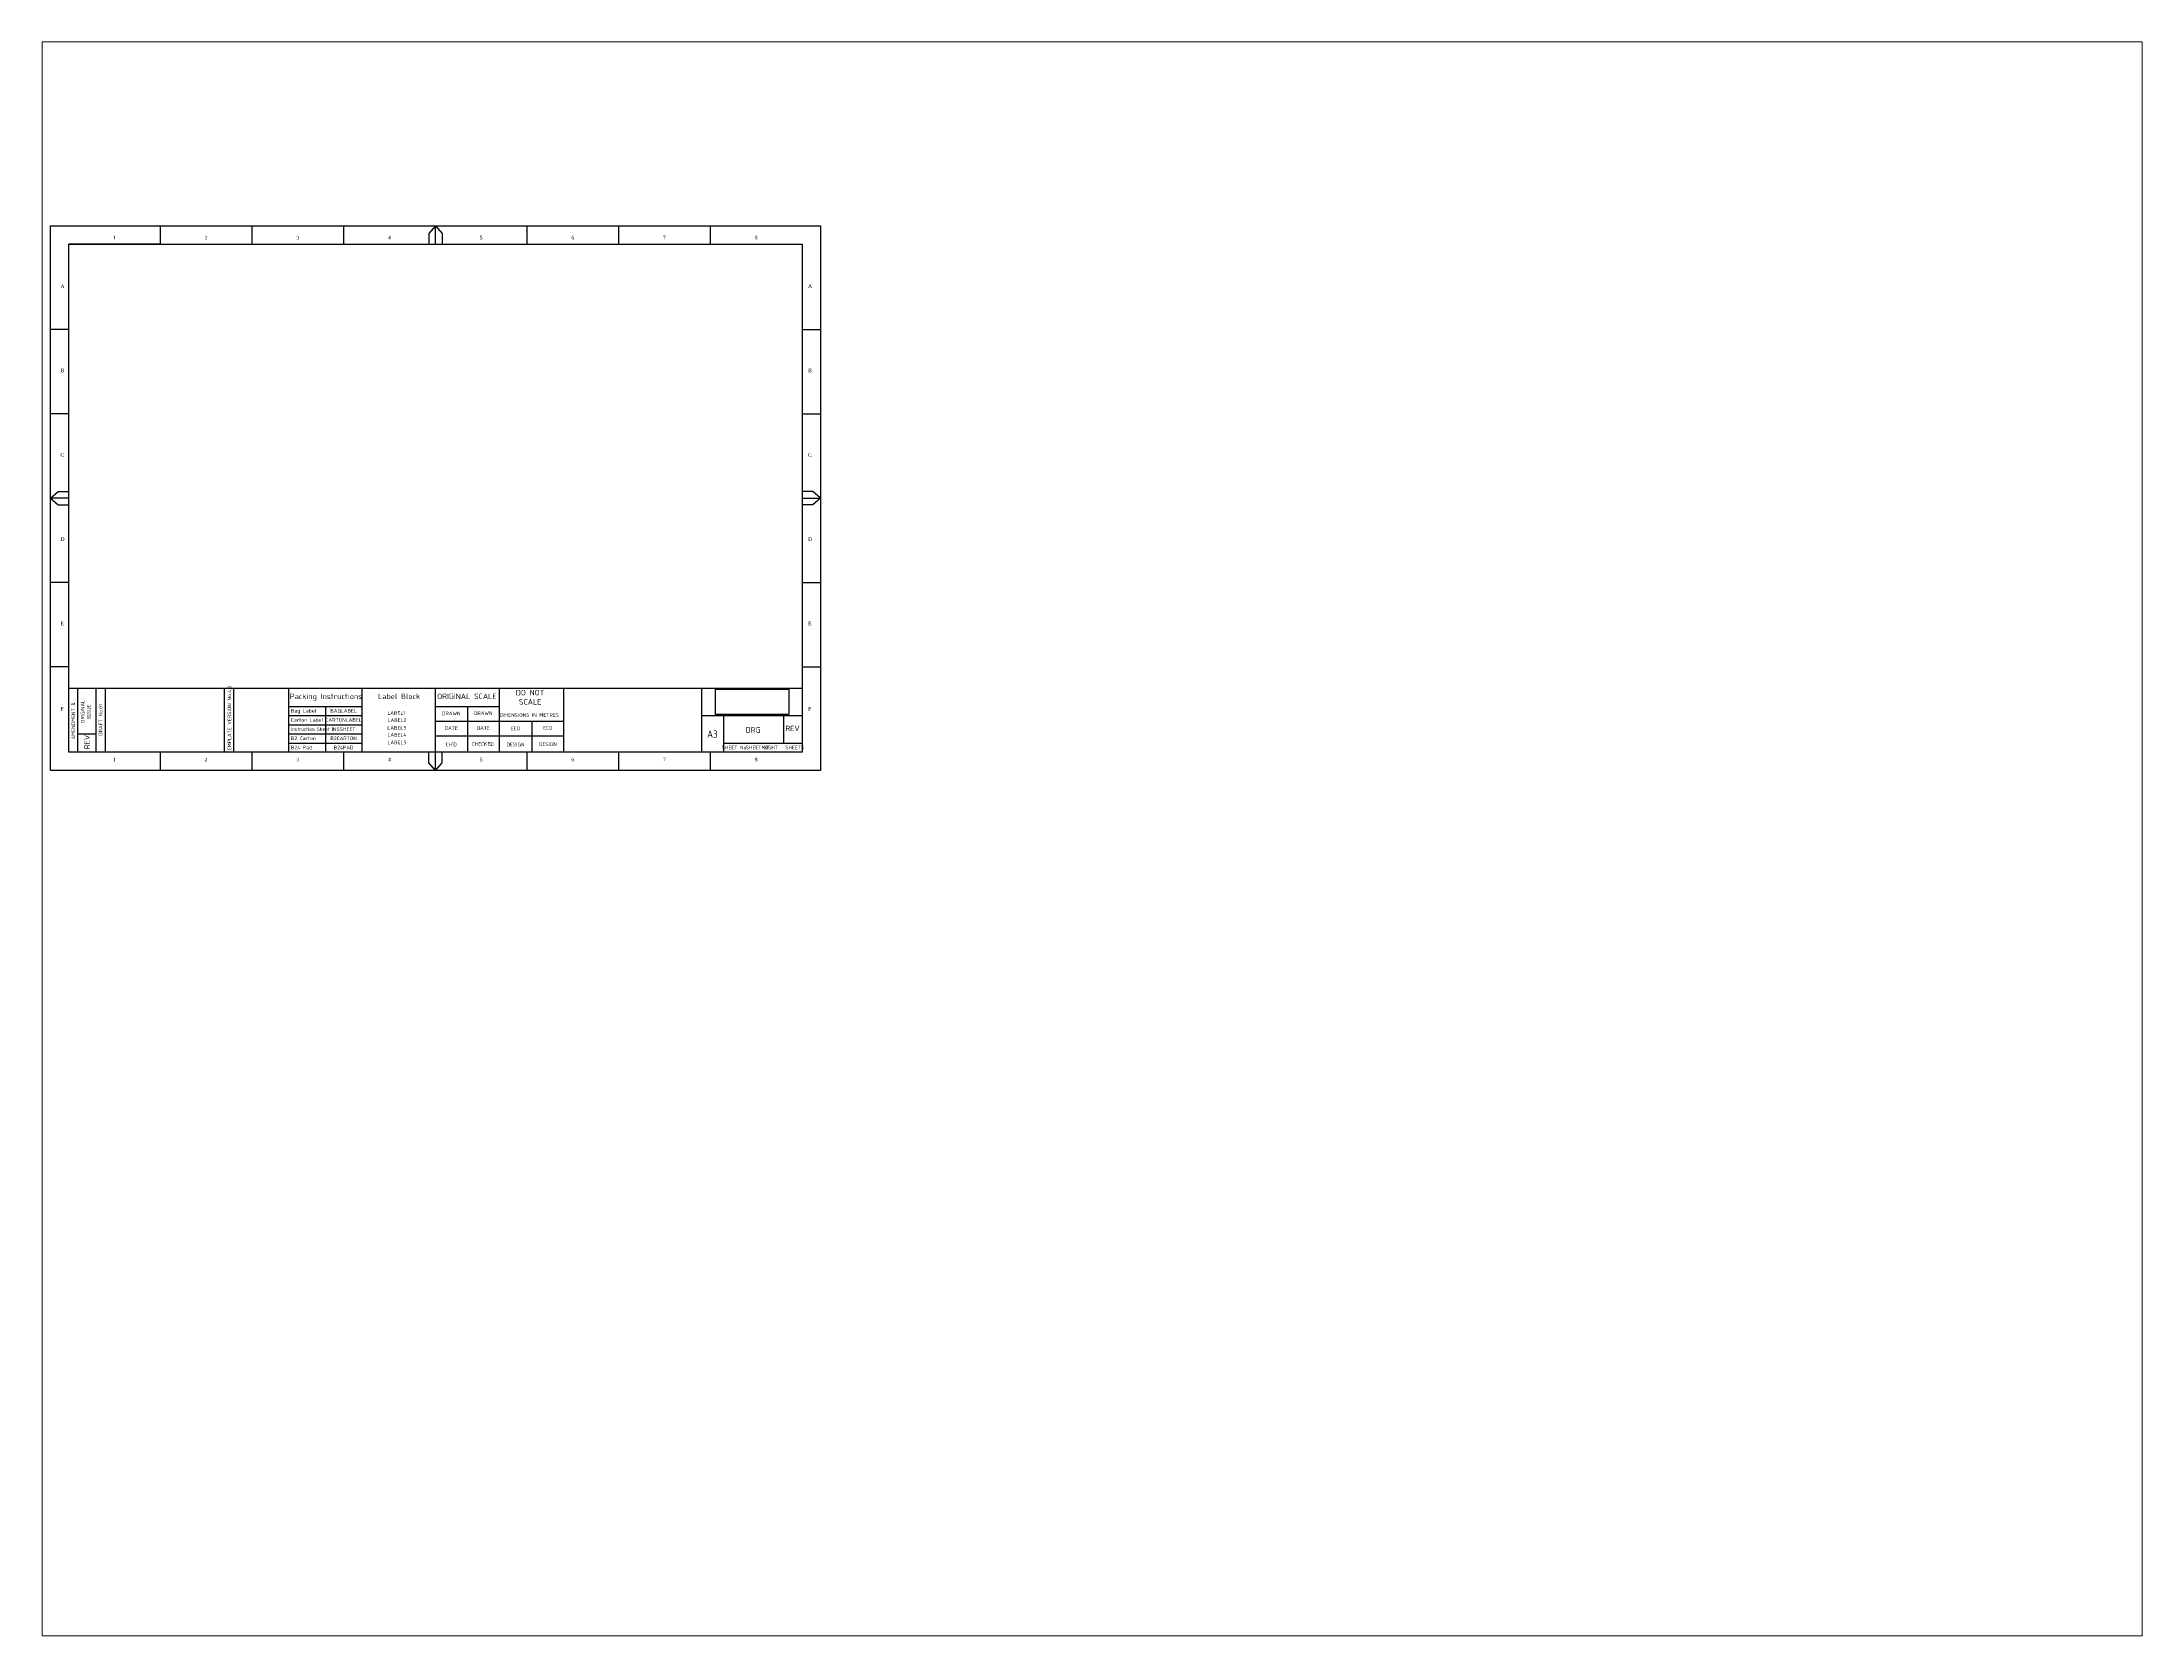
# Paper-space layout 'Layout1' of a CAD drawing. Extents: x 26 to 235, y 20 to 179.
# The model-space entities are those that its viewports show. They can reach past a viewport. Long polylines and large blocks are cut down to what shows.
import ezdxf
from ezdxf.enums import TextEntityAlignment as Align

# ---------------------------------------------------------------- set-up
doc = ezdxf.new("R2010")
doc.units = 0
doc.header["$XCLIPFRAME"] = 2
for name, color, linetype in [('BORDER', 7, 'CONTINUOUS'), ('PAGE_2', 7, 'CONTINUOUS'), ('TITLE_1', 7, 'CONTINUOUS')]:
    doc.layers.add(name, color=color, linetype=linetype)
doc.styles.get("Standard").update_dxf_attribs({"font": 'isocp.shx'})
doc.styles.add('TIMES', font='times.ttf')
picture_1 = doc.add_image_def('image1.jpg', size_in_pixel=(4167, 4167))

msp = doc.modelspace()

# ---------------------------------------------------------------- linework, layer by layer
at = {"layer": 'BORDER'}
for p, q in [((-905.7, 2.3), (-905.7, 299.3)), ((-905.7, 299.3), (-485.7, 299.3)), ((-485.7, 299.3), (-485.7, 2.3)), ((-895.7, 12.3), (-895.7, 289.3)), ((-895.7, 289.3), (-495.7, 289.3)), ((-495.7, 289.3), (-495.7, 12.3)), ((-890.7, 12.3), (-890.7, 47.3)), ((-880.7, 12.3), (-880.7, 47.3)), ((-875.7, 12.3), (-875.7, 47.3)), ((-810.7, 12.3), (-810.7, 47.3)), ((-805.7, 12.3), (-805.7, 47.3)), ((-775.7, 12.3), (-775.7, 47.3)), ((-735.7, 12.3), (-735.7, 47.3)), ((-695.7, 12.3), (-695.7, 47.3)), ((-660.7, 12.3), (-660.7, 47.3)), ((-625.7, 12.3), (-625.7, 47.3)), ((-550.7, 47.3), (-550.7, 12.3)), ((-538.7, 32.3), (-538.7, 12.3)), ((-495.7, 12.3), (-895.7, 12.3)), ((-485.7, 2.3), (-905.7, 2.3))]:
    msp.add_line(p, q, dxfattribs=at)
at = {"layer": 'PAGE_2'}
for p, q in [((-845.7, 289.3), (-845.7, 299.3)), ((-795.7, 289.3), (-795.7, 299.3)), ((-745.7, 289.3), (-745.7, 299.3)), ((-695.7, 299.3), (-699.4, 295.1)), ((-695.7, 289.3), (-695.7, 299.3)), ((-695.7, 299.3), (-692.1, 295.1)), ((-645.7, 289.3), (-645.7, 299.3)), ((-595.7, 289.3), (-595.7, 299.3)), ((-545.7, 289.3), (-545.7, 299.3)), ((-845.7, 289.3), (-895.7, 289.3)), ((-699.4, 295.1), (-699.4, 289.3)), ((-692.1, 295.1), (-692.1, 289.3)), ((-895.7, 242.8), (-905.7, 242.8)), ((-495.7, 242.8), (-485.7, 242.8)), ((-895.7, 196.8), (-905.7, 196.8)), ((-495.7, 196.8), (-485.7, 196.8)), ((-905.7, 150.8), (-901.5, 154.5)), ((-895.7, 150.8), (-905.7, 150.8)), ((-905.7, 150.8), (-901.5, 147.2)), ((-901.5, 154.5), (-895.7, 154.5)), ((-490, 154.5), (-495.7, 154.5)), ((-495.7, 150.8), (-485.7, 150.8)), ((-485.7, 150.8), (-490, 154.5)), ((-485.7, 150.8), (-490, 147.2)), ((-901.5, 147.2), (-895.7, 147.2)), ((-490, 147.2), (-495.7, 147.2)), ((-895.7, 104.8), (-905.7, 104.8)), ((-495.7, 104.8), (-485.7, 104.8)), ((-895.7, 58.8), (-905.7, 58.8)), ((-495.7, 58.8), (-485.7, 58.8)), ((-895.7, 47.3), (-495.7, 47.3)), ((-775.7, 37.3), (-735.7, 37.3)), ((-755.7, 37.3), (-755.7, 12.3)), ((-695.7, 37.3), (-660.7, 37.3)), ((-678.2, 37.3), (-678.2, 12.3)), ((-775.7, 32.3), (-735.7, 32.3)), ((-775.7, 27.3), (-735.7, 27.3)), ((-695.7, 29.3), (-625.7, 29.3)), ((-643.2, 29.3), (-643.2, 12.3)), ((-550.7, 32.3), (-495.7, 32.3)), ((-505.7, 17.3), (-505.7, 32.3)), ((-890.7, 22.3), (-880.7, 22.3)), ((-845.7, 2.3), (-845.7, 12.3)), ((-795.7, 2.3), (-795.7, 12.3)), ((-775.7, 22.3), (-735.7, 22.3)), ((-775.7, 17.3), (-735.7, 17.3)), ((-745.7, 2.3), (-745.7, 12.3)), ((-699.4, 6.6), (-699.4, 12.3)), ((-695.7, 21.3), (-625.7, 21.3)), ((-695.7, 2.3), (-695.7, 12.3)), ((-692.1, 6.6), (-692.1, 12.3)), ((-645.7, 2.3), (-645.7, 12.3)), ((-595.7, 2.3), (-595.7, 12.3)), ((-545.7, 2.3), (-545.7, 12.3)), ((-538.7, 17.3), (-495.7, 17.3)), ((-695.7, 2.3), (-699.4, 6.6)), ((-695.7, 2.3), (-692.1, 6.6))]:
    msp.add_line(p, q, dxfattribs=at)

# ---------------------------------------------------------------- texts
for s, height, p in [('DO NOT', 3, (-644.1, 44.8)), ('Packing Instructions', 3, (-755.4, 42.8)), ('Label Block', 3, (-715.5, 42.8)), ('ORIGINAL SCALE', 3, (-678.6, 42.8)), ('DRAWN', 2, (-687.1, 33.5)), ('SCALE', 3, (-644.1, 39.8)), ('DATE', 2, (-687.1, 25.5)), ('DIMENSIONS IN METRES', 2, (-644.6, 32.6)), ('ECO', 2, (-652.1, 25.3)), ('A3', 4, (-544.7, 22.2)), ("CH'D", 2, (-687.1, 16.5)), ('DESIGN', 2, (-652.1, 16.5)), ('SHEET No.      OF      SHEETS', 2, (-517.1, 14.9))]:
    msp.add_text(s, height=height, dxfattribs=at).set_placement(p, align=Align.MIDDLE_CENTER)
for s, p in [('AMENDMENT &', (-893.2, 29.5)), ('ORIGINAL', (-888.1, 34.5)), ('ISSUE', (-884.7, 34.5)), ('DRAFT No.01', (-878.3, 29.9)), ('TEMPLATE VERSION No.4.3', (-808.1, 30.1))]:
    msp.add_text(s, height=2, rotation=90, dxfattribs=at).set_placement(p, align=Align.MIDDLE_CENTER)
for s, p in [('Bag Label', (-774.5, 34.9)), ('Carton Label', (-774.5, 29.9)), ('B2 Carton', (-774.5, 19.9)), ('B24 Pad', (-774.5, 14.9))]:
    msp.add_text(s, height=2, dxfattribs=at).set_placement(p, align=Align.MIDDLE_LEFT)
at = {"layer": 'PAGE_2', "width": 0.9}
msp.add_text('Instruction Sheet', height=2, dxfattribs=at).set_placement((-774.5, 24.9), align=Align.MIDDLE_LEFT)
at = {"layer": 'PAGE_2'}
for tag, text, height, p in [('BAGLABEL', '1', 2, (-745.8, 34.9)), ('LABEL1', '1', 2, (-717, 33.7)), ('DRAWN', '1', 2, (-669.7, 33.6)), ('CARTONLABEL', '1', 2, (-745.8, 29.9)), ('INSSHEET', '1', 2, (-745.8, 24.9)), ('LABEL2', '1', 2, (-716.7, 29.8)), ('LABEL3', '1', 2, (-716.8, 25.6)), ('DATE', '1', 2, (-669.7, 25.5)), ('ECO', '1', 2, (-634.4, 25.6)), ('DRG', '', 3, (-522.5, 24.5)), ('REV', 'A', 3, (-501, 25.3)), ('B2CARTON', '1', 2, (-745.8, 19.9)), ('B24PAD', '1', 2, (-745.8, 14.9)), ('LABEL4', '1', 2, (-716.7, 21.8)), ('LABEL5', '1', 2, (-716.7, 17.7)), ('CHECKED', '1', 2, (-669.9, 16.8)), ('DESIGN', '1', 2, (-634.4, 16.7)), ('SHEETNO', '1', 2, (-520.3, 14.9)), ('SHT', '1', 2, (-511.6, 14.9))]:
    msp.add_attdef(tag, text=text, height=height, dxfattribs=at).set_placement(p, align=Align.MIDDLE_CENTER)
msp.add_attdef('REV', text='A', height=3, rotation=90, dxfattribs=at).set_placement((-885.7, 17.9), align=Align.MIDDLE_CENTER)
at = {"layer": 'TITLE_1', "style": 'TIMES'}
for s, p in [('1', (-871.6, 291.9)), ('2', (-821.6, 291.9)), ('3', (-771.6, 291.9)), ('4', (-721.6, 291.9)), ('5', (-671.6, 291.9)), ('6', (-621.6, 291.9)), ('7', (-571.6, 291.9)), ('8', (-521.6, 291.9)), ('A', (-900.2, 265.5)), ('A', (-492.5, 265.5)), ('B', (-900.2, 219.5)), ('B', (-492.5, 219.5)), ('C', (-900.2, 173.5)), ('C', (-492.5, 173.5)), ('D', (-900.2, 127.5)), ('D', (-492.5, 127.5)), ('E', (-900.2, 81.5)), ('E', (-492.5, 81.5)), ('F', (-900.2, 35)), ('F', (-492.5, 35)), ('1', (-871.6, 7.4)), ('2', (-821.6, 7.4)), ('3', (-771.6, 7.4)), ('4', (-721.6, 7.4)), ('5', (-671.6, 7.4)), ('6', (-621.6, 7.4)), ('7', (-571.6, 7.4)), ('8', (-521.6, 7.4))]:
    msp.add_text(s, height=2, dxfattribs=at).set_placement(p)

# ---------------------------------------------------------------- pictures from other files: only their frames are drawn
at = {"layer": 'PAGE_2'}
image = msp.add_image(picture_1, insert=(-543, 21.1), size_in_units=(40, 40), dxfattribs=at)
image.set_boundary_path([(-0.5, 1500), (4166, 2930)])
image.dxf.flags = 15

psp = doc.layouts.get("Layout1")

# ---------------------------------------------------------------- viewports
at = {"layer": 'PAGE_2', "view_target_point": (-337.67, -34.98)}
psp.add_viewport(center=(130.71, 99.21), size=(209.13, 158.73), view_center_point=(0, 0), view_height=869.1797, dxfattribs=at)

doc.saveas('drawing.dxf')
